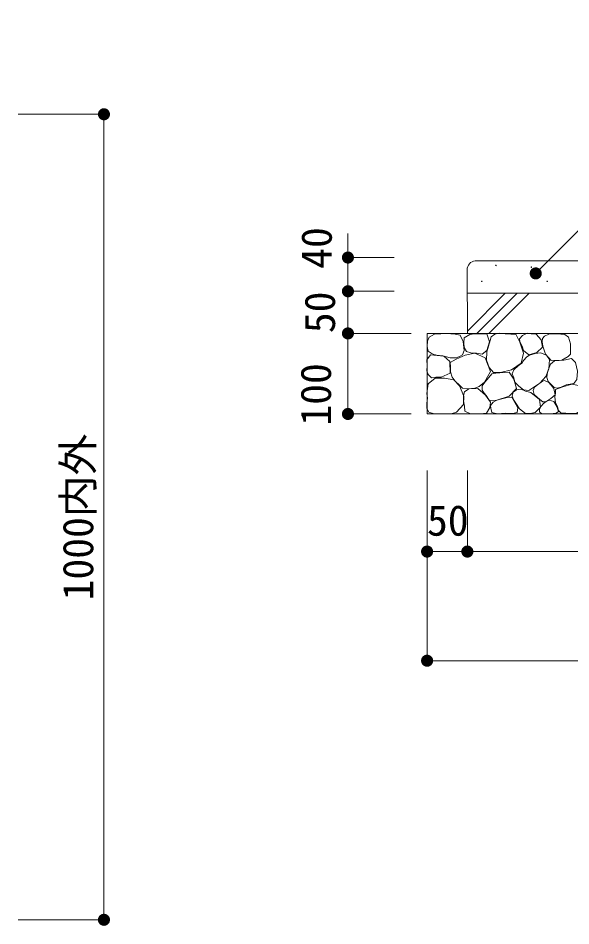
# Model space of a CAD drawing. Units: millimetres, scale not verified. Extents: x 303 to 5780, y 4488 to 8222.
# Drawn here: x 1946 to 2632, y 5154 to 6281 of the extents above; entities that cross this region are included whole.
import ezdxf
from ezdxf.enums import TextEntityAlignment as Align

# ---------------------------------------------------------------- set-up
doc = ezdxf.new("R2010")
doc.units = ezdxf.units.MM
doc.header["$LTSCALE"] = 20
for name, color, linetype, lineweight in [('ハッチ', 4, 'Continuous', 13), ('寸法', 1, 'Continuous', 13), ('本体', 7, 'Continuous', 13)]:
    doc.layers.add(name, color=color, linetype=linetype, lineweight=lineweight)
doc.styles.add('ＭＳ ゴシック', font='')
doc.styles.get('ＭＳ ゴシック').set_extended_font_data('MS Gothic')

# ---------------------------------------------------------------- blocks, each defined once
blk = doc.blocks.new('filled_dot')
at = {"color": 0, "linetype": 'Continuous', "lineweight": -2, "const_width": 1.25}
blk.add_lwpolyline([(-0.625, 0, 1), (0.625, 0, 1)], format="xyb", close=True, dxfattribs=at)

msp = doc.modelspace()

# ---------------------------------------------------------------- linework, layer by layer
at = {"layer": 'ハッチ'}
for p, q in [((2503.69, 5892.79), (2550.77, 5939.87)), ((2515.57, 5889.87), (2565.57, 5939.87)), ((2530.37, 5889.87), (2580.37, 5939.87))]:
    msp.add_line(p, q, dxfattribs=at)
for points in [[(2494.9, 5861.46), (2490.33, 5859.72), (2482.29, 5859.5), (2473.15, 5861.89), (2465.32, 5862.98), (2460.1, 5864.72), (2455.1, 5867.98), (2453.8, 5873.84), (2454.01, 5880.36), (2456.19, 5885.14), (2462.71, 5888.84), (2470.76, 5889.49), (2477.72, 5889.71), (2488.37, 5888.84), (2494.68, 5887.53), (2498.38, 5879.71), (2499.68, 5868.85), (2497.51, 5863.41)], [(2514.92, 5865.49), (2507.83, 5865.74), (2502.77, 5867.51), (2499.73, 5872.57), (2499.23, 5877.88), (2499.73, 5884.2), (2506.57, 5888.5), (2512.89, 5889.26), (2527.83, 5889.26), (2531.37, 5879.4), (2527.83, 5868.52), (2522.26, 5863.97)], [(2530.86, 5847.53), (2527.57, 5856.63), (2527.83, 5867), (2530.11, 5874.09), (2531.88, 5881.17), (2533.14, 5885.72), (2537.95, 5889.01), (2543.27, 5890.02), (2550.61, 5889.26), (2557.69, 5888.75), (2564.02, 5888.75), (2569.08, 5878.89), (2573.39, 5865.23), (2570.35, 5852.84), (2558.71, 5844.49), (2544.79, 5841.46), (2536.18, 5841.21)], [(2571.61, 5873.98), (2568.98, 5879.48), (2568.5, 5883.3), (2572.33, 5887.37), (2577.83, 5890.23), (2583.09, 5889.52), (2589.31, 5888.8), (2595.53, 5882.11), (2597.2, 5872.79), (2590.03, 5866.1), (2580.22, 5863.47), (2573.29, 5868.49)], [(2597.47, 5874.22), (2596.75, 5879.48), (2597.23, 5883.54), (2599.62, 5886.65), (2605.12, 5889.04), (2612.77, 5889.28), (2619.71, 5889.04), (2624.97, 5888.56), (2629.52, 5885.22), (2631.91, 5877.09), (2631.91, 5871.83), (2631.67, 5864.18), (2629.09, 5861.34), (2621.06, 5856.7), (2607.97, 5856.27), (2600.58, 5864.18)], [(2464.42, 5835.46), (2459.1, 5834.84), (2455.04, 5838.9), (2453.47, 5843.27), (2453.78, 5850.15), (2453.47, 5857.02), (2457.85, 5863.27), (2474.43, 5861.71), (2481.93, 5854.84), (2482.24, 5840.46), (2471.3, 5835.46)], [(2512.82, 5822.09), (2504.78, 5821.2), (2497.63, 5822.09), (2493.76, 5825.66), (2488.7, 5830.72), (2484.83, 5835.48), (2482.75, 5842.03), (2482.75, 5848.57), (2482.45, 5853.63), (2489.6, 5858.09), (2500.91, 5862.85), (2512.82, 5865.23), (2525.8, 5859.67), (2532.64, 5842.72), (2525.03, 5829.23), (2518.48, 5824.18)], [(2567.57, 5824.51), (2562.79, 5829.53), (2561.59, 5834.55), (2559.2, 5839.81), (2561.35, 5844.83), (2566.85, 5849.61), (2571.4, 5852.95), (2573.31, 5856.3), (2577.62, 5860.84), (2580.96, 5862.99), (2587.9, 5865.14), (2594.6, 5865.62), (2602.01, 5862.75), (2605.6, 5857.49), (2604.88, 5845.78), (2601.05, 5836.22), (2593.64, 5828.1), (2580.25, 5819.02), (2573.31, 5819.73)], [(2626.43, 5825.92), (2620.39, 5823.1), (2615.14, 5822.1), (2611.72, 5822.9), (2607.48, 5826.73), (2604.05, 5830.36), (2602.24, 5834.99), (2602.64, 5839.62), (2604.26, 5844.46), (2607.13, 5851.77), (2611.77, 5855.71), (2623.6, 5856.84), (2633.17, 5858.66), (2638.24, 5853.88), (2640.63, 5842.91), (2639.78, 5832.78), (2635.98, 5827.57)], [(2527.07, 5812.63), (2524.54, 5815.66), (2522.01, 5819.46), (2522.26, 5824.77), (2525.3, 5829.32), (2530.36, 5835.14), (2533.9, 5839.69), (2538.96, 5840.7), (2549.34, 5841.21), (2555.67, 5841.96), (2561.49, 5833.11), (2564.78, 5821.48), (2555.67, 5811.87), (2538.96, 5806.56), (2530.86, 5807.06)], [(2462.31, 5790.15), (2455.87, 5792.21), (2453.29, 5796.84), (2453.55, 5803.27), (2454.32, 5809.45), (2453.55, 5815.37), (2454.07, 5821.54), (2455.1, 5827.2), (2463.59, 5834.15), (2475.44, 5834.4), (2486.77, 5832.09), (2493.97, 5824.63), (2499.12, 5812.02), (2498.87, 5801.47), (2490.37, 5791.95), (2483.68, 5790.15), (2473.63, 5789.9)], [(2593.66, 5807.93), (2590.4, 5810.6), (2586.84, 5814.01), (2585.36, 5819.2), (2587.28, 5823.2), (2590.84, 5826.01), (2595.44, 5829.28), (2599.3, 5831.5), (2604.64, 5829.42), (2607.9, 5825.57), (2611.32, 5821.57), (2612.8, 5813.56), (2607.31, 5808.97), (2601.08, 5805.12), (2597.52, 5805.12)], [(2626.03, 5790.67), (2619.98, 5791.47), (2616.76, 5794.09), (2615.75, 5799.13), (2613.33, 5803.76), (2612.52, 5811.01), (2613.33, 5815.85), (2613.33, 5820.28), (2622.4, 5823.71), (2633.69, 5826.93), (2645.79, 5824.31), (2649.82, 5812.02), (2652.24, 5801.14), (2645.99, 5794.7), (2638.93, 5790.26)], [(2500.28, 5799.37), (2499.11, 5806.13), (2499.11, 5812.66), (2500.05, 5817.32), (2505.41, 5821.05), (2516.61, 5821.29), (2526.18, 5813.36), (2532.48, 5804.73), (2531.55, 5797.97), (2527.58, 5790.74), (2519.41, 5790.04), (2506.58, 5790.27), (2500.75, 5793.31)], [(2564.94, 5802.05), (2561.35, 5807.07), (2559.2, 5811.85), (2560.63, 5816.86), (2564.94, 5819.97), (2570.44, 5820.69), (2575.94, 5818.3), (2582.64, 5816.39), (2593.16, 5807.78), (2594.6, 5798.46), (2588.14, 5791.53), (2581.92, 5790.34), (2575.94, 5790.58), (2568.29, 5796.07)], [(2532.87, 5797.26), (2532.63, 5800.37), (2535.74, 5804.67), (2540.28, 5806.82), (2546.5, 5808.73), (2552.96, 5810.17), (2558.93, 5810.64), (2562.76, 5803.95), (2566.59, 5797.5), (2565.39, 5791.53), (2559.89, 5790.33), (2550.56, 5790.81), (2541, 5789.85), (2534.06, 5791.76)], [(2599.6, 5790.14), (2596.04, 5790.14), (2593.51, 5792.66), (2593.37, 5795.63), (2595.44, 5799.48), (2598.26, 5803.04), (2601.67, 5805.26), (2605.38, 5807.19), (2611.02, 5805.56), (2615.02, 5799.33), (2616.95, 5792.81), (2614.13, 5790.89), (2606.57, 5790.14)]]:
    msp.add_lwpolyline(points, close=True, dxfattribs=at)
for centre in [(2539.14, 5974.27), (2583.12, 5972.08), (2521.55, 5954.48), (2602.91, 5954.48)]:
    msp.add_circle(centre, 0.349, dxfattribs=at)
at = {"layer": '寸法'}
for p, q in [((1945.63, 6161.94), (2052.24, 6161.94)), ((2052.24, 6161.94), (2052.24, 5161.94)), ((2355.34, 6014.06), (2355.34, 5912.2)), ((2412.87, 5984.06), (2355.34, 5984.06)), ((2355.34, 5942.2), (2355.34, 5889.87)), ((2367.77, 5942.2), (2355.34, 5942.2)), ((2412.87, 5942.2), (2355.34, 5942.2)), ((2355.34, 5889.87), (2355.34, 5789.87)), ((2433.69, 5889.87), (2355.34, 5889.87)), ((2367.77, 5889.87), (2355.34, 5889.87)), ((2433.69, 5789.87), (2355.34, 5789.87)), ((2453.69, 5719.5), (2453.69, 5483.57)), ((2453.69, 5719.5), (2453.69, 5619.06)), ((2503.69, 5719.5), (2503.69, 5619.06)), ((2503.69, 5698.01), (2503.69, 5619.06)), ((2453.69, 5619.06), (2503.69, 5619.06)), ((2503.69, 5619.06), (3503.69, 5619.06)), ((2453.69, 5483.57), (3553.69, 5483.57)), ((1945.63, 5161.94), (2052.24, 5161.94))]:
    msp.add_line(p, q, dxfattribs=at)
at = {"layer": '本体'}
for p, q in [((2513.44, 5979.89), (3493.74, 5979.87)), ((2503.54, 5968.9), (2503.69, 5889.87)), ((2503.69, 5939.87), (3503.69, 5939.87)), ((2453.69, 5889.87), (3553.69, 5889.87)), ((2453.69, 5889.87), (2453.69, 5789.87)), ((2453.69, 5789.87), (3553.69, 5789.87))]:
    msp.add_line(p, q, dxfattribs=at)
at = {"layer": '本体', "color": 1}
msp.add_lwpolyline([(2588.65, 5964.34), (2599.26, 5974.95), (2905.55, 6281.24), (3613.08, 6279.78)], dxfattribs=at)
at = {"layer": '本体'}
msp.add_arc((2513.99, 5969.44), 10.46, 93.00063, 183.00063, dxfattribs=at)

# ---------------------------------------------------------------- block references
at = {"layer": '寸法', "xscale": 6, "yscale": 6}
for p, rotation in [((2052.24, 6161.94), 270), ((2355.34, 5984.06), 90), ((2355.34, 5942.2), 270), ((2355.34, 5942.2), 270), ((2355.34, 5889.87), 270), ((2355.34, 5889.87), 90), ((2355.34, 5789.87), 90), ((2503.69, 5619.06), 180), ((2052.24, 5161.94), 90)]:
    msp.add_blockref('filled_dot', p, dxfattribs=dict(at, rotation=rotation))
for p in [(2453.69, 5619.06), (2503.69, 5619.06), (2453.69, 5483.57)]:
    msp.add_blockref('filled_dot', p, dxfattribs=at)
at = {"layer": '本体', "color": 1, "xscale": 6, "yscale": 6, "rotation": 45}
msp.add_blockref('filled_dot', (2588.65, 5964.34), dxfattribs=at)

# ---------------------------------------------------------------- texts
at = {"layer": '寸法', "style": 'ＭＳ ゴシック'}
for s, p in [('40', (2316.29, 5995.92)), ('50', (2320.34, 5916.03)), ('100', (2315.34, 5814.16)), ('1000内外', (2019.91, 5661.94))]:
    msp.add_text(s, height=37.98, rotation=90, dxfattribs=at).set_placement(p, align=Align.MIDDLE_CENTER)
msp.add_text('50', height=37.98, dxfattribs=at).set_placement((2479.41, 5657.76), align=Align.MIDDLE_CENTER)

doc.saveas('drawing.dxf')
